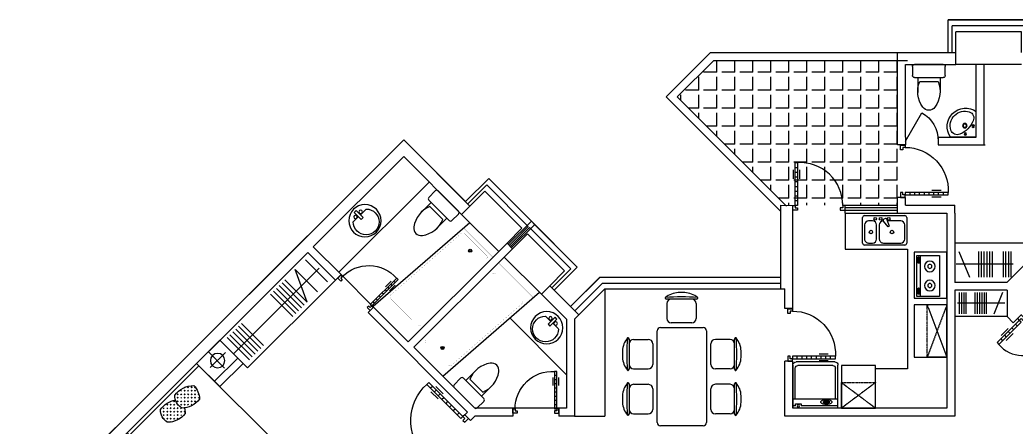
# Model space of a CAD drawing. Header units: millimetres. Extents: x 954 to 37968, y 451 to 18769.
# Drawn here: x 954 to 16152, y 10234 to 16453 of the extents above; entities that cross this region are included whole.
import ezdxf
from ezdxf.enums import TextEntityAlignment as Align

# ---------------------------------------------------------------- set-up
doc = ezdxf.new("R2010")
doc.units = ezdxf.units.MM
doc.linetypes.add('DASHED', pattern=[0.75, 0.5, -0.25])
doc.linetypes.add('HIDDEN', pattern=[0.375, 0.25, -0.125])
for name, color, linetype in [('BL', 7, 'Continuous'), ('H', 13, 'Continuous'), ('J', 7, 'Continuous'), ('OA_FURNITURE', 7, 'Continuous'), ('TOILET', 7, 'Continuous'), ('TOTHER', 7, 'Continuous'), ('W', 2, 'Continuous'), ('WALL', 4, 'Continuous'), ('WC', 10, 'Continuous'), ('WINDOW_TEXT', 7, 'Continuous'), ('轮廓线', 240, 'Continuous')]:
    doc.layers.add(name, color=color, linetype=linetype)
doc.styles.add('CHINA', font='romant', dxfattribs={"width": 0.8, "height": 150, "bigfont": 'fs64f'})
doc.styles.add('DIM_FONT', font='SIMPLEX.shx', dxfattribs={"width": 0.8})
doc.styles.add('SIMPLEX', font='SIMPLEX.SHX')
doc.styles.get("Standard").update_dxf_attribs({"font": 'arial.ttf'})

# ---------------------------------------------------------------- blocks, each defined once
blk = doc.blocks.new('M_A24LXR')
for p, q in [((-0.455, 0.071), (-0.455, 0.888)), ((-0.455, 0.888), (-0.41, 0.888)), ((-0.41, 0.888), (-0.41, 0.071)), ((-0.494, 0.753), (-0.494, 0.578)), ((-0.455, 0.797), (-0.41, 0.797)), ((-0.455, 0.707), (-0.41, 0.707)), ((-0.371, 0.753), (-0.371, 0.578)), ((-0.455, 0.616), (-0.41, 0.616)), ((-0.455, 0.525), (-0.41, 0.525)), ((-0.455, 0.434), (-0.41, 0.434)), ((-0.455, 0.343), (-0.41, 0.343)), ((-0.455, 0.253), (-0.41, 0.253)), ((-0.501, 0.071), (-0.455, 0.071)), ((-0.501, -0.02), (-0.501, 0.071)), ((-0.455, 0.162), (-0.41, 0.162)), ((-0.41, 0.071), (-0.455, 0.071)), ((-0.455, 0.071), (-0.455, 0.026)), ((-0.455, 0.026), (-0.41, 0.026)), ((-0.41, 0.026), (-0.41, -0.02)), ((0.453, 0.026), (0.407, 0.026)), ((0.407, 0.026), (0.407, -0.02)), ((0.498, 0.071), (0.453, 0.071)), ((0.453, 0.071), (0.453, 0.026)), ((0.498, -0.02), (0.498, 0.071)), ((-0.501, -0.02), (-0.501, -0.02)), ((-0.41, -0.02), (-0.501, -0.02)), ((0.407, -0.02), (0.498, -0.02)), ((0.498, -0.02), (0.498, -0.02))]:
    blk.add_line(p, q)
blk.add_arc((-0.364, 0.072), 0.817, 359.9115, 93.1848)
blk = doc.blocks.new('M_A21OEG')
for p, q in [((-0.467, 0), (-0.467, 0.4)), ((-0.467, 0), (-0.467, 0.4)), ((-0.467, 0.4), (-0.433, 0.4)), ((-0.467, 0), (-0.467, 0.4)), ((-0.433, 0.4), (-0.433, 0)), ((-0.433, 0.4), (-0.433, 0)), ((0.433, 0.4), (0.433, 0)), ((0.467, 0.4), (0.433, 0.4)), ((0.467, 0), (0.467, 0.4)), ((-0.495, 0.3), (-0.495, 0.172)), ((-0.467, 0.333), (-0.433, 0.333)), ((-0.467, 0.267), (-0.433, 0.267)), ((-0.405, 0.3), (-0.405, 0.172)), ((0.405, 0.3), (0.405, 0.172)), ((0.467, 0.333), (0.433, 0.333)), ((0.467, 0.267), (0.433, 0.267)), ((0.495, 0.3), (0.495, 0.172)), ((-0.467, 0.2), (-0.433, 0.2)), ((-0.467, 0.133), (-0.433, 0.133)), ((0.467, 0.2), (0.433, 0.2)), ((0.467, 0.133), (0.433, 0.133)), ((-0.5, 0), (-0.467, 0)), ((-0.5, -0.067), (-0.5, 0)), ((-0.5, -0.067), (-0.5, 0)), ((-0.467, 0.067), (-0.433, 0.067)), ((-0.467, 0), (-0.467, -0.033)), ((-0.433, 0), (-0.467, 0)), ((-0.433, 0), (-0.467, 0)), ((-0.467, 0), (-0.467, -0.033)), ((-0.433, 0), (-0.467, 0)), ((0.467, 0.067), (0.433, 0.067)), ((0.433, 0), (0.467, 0)), ((0.467, 0), (0.467, -0.033)), ((0.5, 0), (0.467, 0)), ((0.5, -0.067), (0.5, 0)), ((-0.433, -0.067), (-0.5, -0.067)), ((-0.467, -0.033), (-0.433, -0.033)), ((-0.433, -0.033), (-0.433, -0.067)), ((0.467, -0.033), (0.433, -0.033)), ((0.433, -0.033), (0.433, -0.067)), ((0.433, -0.067), (0.5, -0.067))]:
    blk.add_line(p, q)
for centre, start, end in [((-0.4, 0.001), 359.8007, 94.7805), ((0.4, 0.001), 85.2195, 180.1993)]:
    blk.add_arc(centre, 0.4, start, end)
blk = doc.blocks.new('M_E24TTP')
at = {"layer": 'TOILET', "color": 7}
for p, q in [((-170, 200), (-170, 430)), ((170, 200), (170, 430)), ((-250, 30), (-250, 170)), ((-220, 200), (220, 200)), ((-140, 260), (140, 260)), ((250, 170), (250, 30)), ((220, 0), (-220, 0))]:
    blk.add_line(p, q, dxfattribs=at)
for centre, radius, start, end in [((227, 413), 398, 143.3619, 202.5495), ((0, 590), 110, 33.4509, 146.5491), ((-227, 413), 398, 337.4505, 36.6381), ((-220, 170), 30, 90, 180), ((220, 170), 30, 0, 90), ((-220, 30), 30, 180, 270), ((220, 30), 30, 270, 0)]:
    blk.add_arc(centre, radius, start, end, dxfattribs=at)
at = {"style": 'DIM_FONT', "width": 0.8, "flags": 9}
for tag in ['XSIZE', 'YSIZE']:
    blk.add_attdef(tag, (0, 0), '', height=0.5, dxfattribs=at)
blk = doc.blocks.new('M_E33IEP')
at = {"linetype": 'Continuous'}
for p, q in [((44, -21), (44, 20)), ((44, 20), (194, 20)), ((135, 135), (135, 20)), ((194, 20), (194, -21)), ((194, -21), (44, -21)), ((135, -21), (135, -144))]:
    blk.add_line(p, q, dxfattribs=at)
for centre, radius in [((248, -5), 246), ((106, 56), 26.7), ((105, -55), 26.7)]:
    blk.add_circle(centre, radius, dxfattribs=at)
blk.add_arc((274, -5), 197, 225.2527, 134.7473, dxfattribs=at)
at = {"style": 'DIM_FONT', "width": 0.8, "flags": 9}
for tag in ['XSIZE', 'YSIZE']:
    blk.add_attdef(tag, (0, 0), '', height=0.5, dxfattribs=at)
at = {"linetype": 'Continuous', "style": 'CHINA', "width": 0.8, "flags": 9}
for tag in ['XSIZE', 'YSIZE']:
    blk.add_attdef(tag, (2, -251), '', height=150, dxfattribs=at)
blk = doc.blocks.new('M_E5')
at = {"const_width": 1.5}
for points in [[(-850, 750), (-850, 0)], [(850, 630), (-850, 750)], [(-700, 655), (-700, 90)], [(765, 599), (-655, 695)], [(850, 0), (850, 630)], [(800, 90), (800, 559)], [(-850, 0), (850, 0)], [(-660, 50), (760, 50)]]:
    blk.add_lwpolyline(points, dxfattribs=at)
for points in [[(-655, 695, 0.447903), (-700, 655, 0.447903)], [(800, 559, 0.381308), (765, 599, 0.381308)], [(-700, 90, 0.414214), (-660, 50, 0.414214)], [(760, 50, 0.414214), (800, 90, 0.414214)]]:
    blk.add_lwpolyline(points, format="xyb", dxfattribs=at)
for radius in [24, 15]:
    blk.add_circle((674, 316), radius)
at = {"width": 0.8, "flags": 9}
for tag in ['XSIZE', 'YSIZE']:
    blk.add_attdef(tag, (0, 0), '', height=0.5, dxfattribs=at)
blk = doc.blocks.new('80216061034108')
for p, q in [((262, 90), (2161, 1989)), ((299, 0), (2225, 1926)), ((336, -90), (2288, 1862)), ((-299, 90), (262, 90)), ((-299, 0), (299, 0)), ((-299, -90), (336, -90))]:
    blk.add_line(p, q)
at = {"style": 'SIMPLEX', "flags": 9}
blk.add_attdef('A', text='', height=1, dxfattribs=at).set_placement((0, 0), align=Align.MIDDLE)
blk = doc.blocks.new('_B0MWI')
for p, q in [((-0.62, 3.278), (0.62, 3.278)), ((-0.62, 0.5), (-0.62, 3.278)), ((0.62, 0.5), (0.62, 3.278)), ((-0.56, 2.778), (0.56, 2.778)), ((-0.56, 0.5), (-0.56, 2.778)), ((0.56, 0.5), (0.56, 2.778)), ((-0.5, 2.278), (0.5, 2.278)), ((-0.5, 0.5), (-0.5, 2.278)), ((0.5, 0.5), (0.5, 2.278)), ((-0.5, -0.5), (0.5, -0.5))]:
    blk.add_line(p, q)
blk = doc.blocks.new('_DBLK')
blk.add_line((-0.5, 0), (0, -0.866))
blk.add_arc((-0.5, 0), 1, 300, 0)
at = {"style": 'SIMPLEX', "flags": 9}
blk.add_attdef('A', text='', height=1, dxfattribs=at).set_placement((0, 1.5), align=Align.MIDDLE)
blk = doc.blocks.new('_WBLK')
for p, q in [((-0.5, 0.5), (0.5, 0.5)), ((0.5, 0.167), (-0.5, 0.167)), ((0.5, -0.167), (-0.5, -0.167)), ((-0.5, -0.5), (0.5, -0.5))]:
    blk.add_line(p, q)
at = {"layer": 'WINDOW_TEXT', "style": 'SIMPLEX', "flags": 9}
blk.add_attdef('A', text='', height=1, dxfattribs=at).set_placement((0, 1.5), align=Align.MIDDLE)
blk = doc.blocks.new('M_E12')
at = {"color": 7}
for q in [(0, -393), (392, 0)]:
    blk.add_line((0, 0), q, dxfattribs=at)
for centre, radius in [((48, -168), 19), ((175, -175), 34.6), ((168, -48), 19), ((175, -175), 26.5), ((168, -48), 10), ((48, -168), 10)]:
    blk.add_circle(centre, radius, dxfattribs=at)
for centre, radius, start, end in [((161, -163), 282, 235.0241, 35.2347), ((418, -420), 410, 114.3843, 155.6157), ((174, -176), 222, 251.5651, 18.4349), ((290, -138), 100, 18.4349, 114.3843), ((136, -292), 100, 155.6157, 251.5651)]:
    blk.add_arc(centre, radius, start, end, dxfattribs=at)
at = {"width": 0.8, "flags": 9}
for tag in ['XSIZE', 'YSIZE']:
    blk.add_attdef(tag, (0, 0), '', height=0.5, dxfattribs=at)
blk = doc.blocks.new('*X26')
at = {"color": 0}
for p, q in [((287375, 3850), (287375, 4026)), ((287650, 3850), (287650, 4026)), ((287925, 3850), (287925, 4026)), ((288200, 3850), (288200, 4026)), ((288475, 3850), (288475, 4026)), ((288750, 3850), (288750, 4026)), ((289025, 3850), (289025, 4026)), ((289300, 3850), (289300, 4026)), ((289575, 3850), (289575, 4026)), ((289850, 3850), (289850, 4026)), ((290125, 3850), (290125, 4026)), ((287375, 3850), (287575, 3850)), ((287650, 3850), (287850, 3850)), ((287925, 3850), (288125, 3850)), ((288200, 3850), (288400, 3850)), ((288475, 3850), (288675, 3850)), ((288750, 3850), (288950, 3850)), ((289025, 3850), (289225, 3850)), ((289300, 3850), (289500, 3850)), ((289575, 3850), (289775, 3850)), ((289850, 3850), (290050, 3850)), ((290125, 3850), (290325, 3850)), ((287375, 3575), (287375, 3775)), ((287650, 3575), (287650, 3775)), ((287925, 3575), (287925, 3775)), ((288200, 3575), (288200, 3775)), ((288475, 3575), (288475, 3775)), ((288750, 3575), (288750, 3775)), ((289025, 3575), (289025, 3775)), ((289300, 3575), (289300, 3775)), ((289575, 3575), (289575, 3775)), ((289850, 3575), (289850, 3775)), ((290125, 3575), (290125, 3775)), ((290400, 3575), (290400, 3775)), ((287375, 3575), (287575, 3575)), ((287375, 3300), (287375, 3500)), ((287650, 3575), (287850, 3575)), ((287650, 3300), (287650, 3500)), ((287925, 3575), (288125, 3575)), ((287925, 3300), (287925, 3500)), ((288200, 3575), (288400, 3575)), ((288200, 3300), (288200, 3500)), ((288475, 3575), (288675, 3575)), ((288475, 3300), (288475, 3500)), ((288750, 3575), (288950, 3575)), ((288750, 3300), (288750, 3500)), ((289025, 3575), (289225, 3575)), ((289025, 3300), (289025, 3500)), ((289300, 3575), (289500, 3575)), ((289300, 3300), (289300, 3500)), ((289575, 3575), (289775, 3575)), ((289575, 3300), (289575, 3500)), ((289850, 3575), (290050, 3575)), ((289850, 3300), (289850, 3500)), ((290125, 3575), (290325, 3575)), ((290125, 3300), (290125, 3500)), ((290400, 3575), (290600, 3575)), ((290400, 3300), (290400, 3500)), ((290675, 3418), (290675, 3500)), ((287375, 3300), (287575, 3300)), ((287375, 3025), (287375, 3225)), ((287650, 3300), (287850, 3300)), ((287650, 3025), (287650, 3225)), ((287925, 3300), (288125, 3300)), ((287925, 3025), (287925, 3225)), ((288200, 3300), (288400, 3300)), ((288200, 3025), (288200, 3225)), ((288475, 3300), (288675, 3300)), ((288475, 3025), (288475, 3225)), ((288750, 3300), (288950, 3300)), ((288750, 3025), (288750, 3225)), ((289025, 3300), (289225, 3300)), ((289025, 3025), (289025, 3225)), ((289300, 3300), (289500, 3300)), ((289300, 3025), (289300, 3225)), ((289575, 3300), (289775, 3300)), ((289575, 3025), (289575, 3225)), ((289850, 3300), (290050, 3300)), ((289850, 3025), (289850, 3225)), ((290125, 3300), (290325, 3300)), ((290125, 3025), (290125, 3225)), ((290400, 3300), (290557, 3300)), ((290400, 3143), (290400, 3225)), ((287375, 3025), (287575, 3025)), ((287375, 2750), (287375, 2950)), ((287650, 3025), (287850, 3025)), ((287650, 2750), (287650, 2950)), ((287925, 3025), (288125, 3025)), ((287925, 2750), (287925, 2950)), ((288200, 3025), (288400, 3025)), ((288200, 2750), (288200, 2950)), ((288475, 3025), (288675, 3025)), ((288475, 2750), (288475, 2950)), ((288750, 3025), (288950, 3025)), ((288750, 2750), (288750, 2950)), ((289025, 3025), (289225, 3025)), ((289025, 2750), (289025, 2950)), ((289300, 3025), (289500, 3025)), ((289300, 2750), (289300, 2950)), ((289575, 3025), (289775, 3025)), ((289575, 2750), (289575, 2950)), ((289850, 3025), (290050, 3025)), ((289850, 2750), (289850, 2950)), ((290125, 3025), (290282, 3025)), ((290125, 2868), (290125, 2950)), ((287375, 2750), (287575, 2750)), ((287650, 2750), (287850, 2750)), ((287925, 2750), (288125, 2750)), ((288200, 2750), (288400, 2750)), ((288475, 2750), (288675, 2750)), ((288750, 2750), (288950, 2750)), ((289025, 2750), (289225, 2750)), ((289300, 2750), (289500, 2750)), ((289575, 2750), (289775, 2750)), ((289850, 2750), (290007, 2750)), ((287375, 2475), (287375, 2675)), ((287650, 2475), (287650, 2675)), ((287925, 2475), (287925, 2675)), ((288200, 2475), (288200, 2675)), ((288475, 2475), (288475, 2675)), ((288750, 2475), (288750, 2675)), ((289025, 2475), (289025, 2675)), ((289300, 2475), (289300, 2675)), ((289575, 2475), (289575, 2675)), ((289850, 2593), (289850, 2675)), ((287375, 2475), (287575, 2475)), ((287650, 2475), (287850, 2475)), ((287925, 2475), (288125, 2475)), ((288200, 2475), (288400, 2475)), ((288475, 2475), (288675, 2475)), ((288750, 2475), (288950, 2475)), ((289025, 2475), (289225, 2475)), ((289300, 2475), (289500, 2475)), ((289575, 2475), (289732, 2475)), ((287375, 2200), (287375, 2400)), ((287650, 2200), (287650, 2400)), ((287925, 2200), (287925, 2400)), ((288200, 2200), (288200, 2400)), ((288475, 2200), (288475, 2400)), ((288750, 2200), (288750, 2400)), ((289025, 2200), (289025, 2400)), ((289300, 2200), (289300, 2400)), ((289575, 2318), (289575, 2400)), ((287375, 2200), (287575, 2200)), ((287650, 2200), (287850, 2200)), ((287925, 2200), (288125, 2200)), ((288200, 2200), (288400, 2200)), ((288475, 2200), (288675, 2200)), ((288750, 2200), (288950, 2200)), ((289025, 2200), (289225, 2200)), ((289300, 2200), (289457, 2200)), ((287375, 1925), (287375, 2125)), ((287650, 1925), (287650, 2125)), ((287925, 1925), (287925, 2125)), ((288200, 1925), (288200, 2125)), ((288475, 1925), (288475, 2125)), ((288750, 1925), (288750, 2125)), ((289025, 1925), (289025, 2125)), ((289300, 2043), (289300, 2125)), ((287375, 1925), (287575, 1925)), ((287375, 1816), (287375, 1850)), ((287650, 1925), (287850, 1925)), ((287650, 1816), (287650, 1850)), ((287925, 1925), (288125, 1925)), ((287925, 1816), (287925, 1850)), ((288200, 1925), (288400, 1925)), ((288200, 1816), (288200, 1850)), ((288475, 1925), (288675, 1925)), ((288475, 1816), (288475, 1850)), ((288750, 1925), (288950, 1925)), ((288750, 1816), (288750, 1850)), ((289025, 1925), (289182, 1925)), ((289025, 1816), (289025, 1850))]:
    blk.add_line(p, q, dxfattribs=at)
blk = doc.blocks.new('M_E25ESP')
at = {"color": 0, "linetype": 'ByBlock'}
for p, q in [((0, -307), (0, 307)), ((31, 338), (419, 338)), ((358, 307), (143, 307)), ((450, 307), (450, -307)), ((82, 245), (82, 40)), ((419, -20), (419, 245)), ((48, 2), (57, -12)), ((59, 31), (163, 70)), ((173, 53), (87, -18)), ((163, 70), (173, 53)), ((143, -82), (358, -82)), ((358, -123), (143, -123)), ((82, -184), (82, -245)), ((419, -245), (419, -184)), ((419, -338), (31, -338)), ((143, -307), (358, -307))]:
    blk.add_line(p, q, dxfattribs=at)
for centre, radius in [((51, 61), 20.5), ((251, 112), 25.6), ((51, -61), 20.5), ((51, -143), 20.5), ((251, -210), 25.6)]:
    blk.add_circle(centre, radius, dxfattribs=at)
for centre, radius, start, end in [((31, 307), 30.7, 90, 180), ((143, 245), 61.4, 90, 180), ((358, 245), 61.4, 0, 90), ((419, 307), 30.7, 0, 90), ((66, 12), 20.5, 110.5377, 210), ((74, -2), 20.5, 210, 309.4623), ((143, -20), 61.4, 180, 270), ((143, -184), 61.4, 90, 180), ((358, -20), 61.4, 270, 0), ((358, -184), 61.4, 0, 90), ((143, -245), 61.4, 180, 270), ((358, -245), 61.4, 270, 0), ((31, -307), 30.7, 180, 270), ((419, -307), 30.7, 270, 0)]:
    blk.add_arc(centre, radius, start, end, dxfattribs=at)
at = {"style": 'DIM_FONT', "width": 0.8, "flags": 9}
for tag in ['XSIZE', 'YSIZE']:
    blk.add_attdef(tag, (0, 0), '', height=0.5, dxfattribs=at)
blk = doc.blocks.new('M_E19')
for p, q in [((-323, -113), (-323, -456)), ((299, -113), (-323, -113)), ((299, -456), (299, -113)), ((-323, -400), (299, -400)), ((-323, -456), (299, -456)), ((-291, -422), (-291, -434)), ((-216, -432), (-280, -432)), ((-280, -432), (-280, -448)), ((-280, -448), (-216, -448)), ((-216, -448), (-216, -432)), ((-199, -423), (-199, -434)), ((182, -422), (182, -434)), ((193, -432), (193, -448)), ((257, -432), (193, -432)), ((193, -448), (257, -448)), ((257, -448), (257, -432)), ((274, -423), (274, -434))]:
    blk.add_line(p, q)
for points in [[(-199, -423, 0.259034), (-201, -420, 0.076276), (-213, -415, 0.036515), (-226, -412, 0.026615), (-245, -411, 0.026615), (-264, -412, 0.036515), (-277, -415, 0.076276), (-289, -420, 0.259034), (-291, -423, 0.078462), (-291, -424, 0.056762)], [(-199, -434, 0.259034), (-201, -430, 0.076276), (-213, -425, 0.036515), (-226, -423, 0.026615), (-245, -422, 0.026615), (-264, -423, 0.036515), (-277, -425, 0.076276), (-289, -430, 0.259034), (-291, -434, 0.259034), (-289, -437, 0.056762), (-280, -441, 0.036515)], [(-216, -443, 0.008736), (-213, -442, 0.076276), (-201, -437, 0.259034), (-199, -434, 0.259034)], [(274, -423, 0.259034), (272, -420, 0.076276), (260, -415, 0.036515), (247, -412, 0.026615), (228, -411, 0.026615), (209, -412, 0.036515), (196, -415, 0.076276), (184, -420, 0.259034), (182, -423, 0.078462), (182, -424, 0.056762)], [(274, -434, 0.259034), (272, -430, 0.076276), (260, -425, 0.036515), (247, -423, 0.026615), (228, -422, 0.026615), (209, -423, 0.036515), (196, -425, 0.076276), (184, -430, 0.259034), (182, -434, 0.259034), (184, -437, 0.056762), (193, -441, 0.036515)], [(257, -443, 0.008736), (260, -442, 0.076276), (272, -437, 0.259034), (274, -434, 0.259034)]]:
    blk.add_lwpolyline(points, format="xyb")
at = {"layer": 'TOTHER', "linetype": 'Continuous'}
for p, q in [((-350, 0), (350, 0)), ((-350, -500), (-350, 0)), ((350, 0), (350, -500)), ((350, -500), (-350, -500))]:
    blk.add_line(p, q, dxfattribs=at)
for centre, radius in [((-158, -259), 82.5), ((-158, -259), 31.6), ((134, -259), 82.5), ((134, -259), 31.6)]:
    blk.add_circle(centre, radius, dxfattribs=at)
at = {"width": 0.8, "flags": 9}
for tag in ['XSIZE', 'YSIZE']:
    blk.add_attdef(tag, (0, 0), '', height=0.5, dxfattribs=at)
blk = doc.blocks.new('M_E22')
at = {"layer": 'TOTHER', "linetype": 'HIDDEN'}
blk.add_line((-400, 0), (-400, -300), dxfattribs=at)
at = {"layer": 'TOTHER', "linetype": 'DASHED'}
for p, q in [((400, -300), (-400, 0)), ((400, 0), (-400, -300)), ((-400, -300), (400, -300))]:
    blk.add_line(p, q, dxfattribs=at)
at = {"layer": 'TOTHER', "linetype": 'Continuous'}
blk.add_lwpolyline([(-400, 0), (400, 0), (400, -500), (-400, -500)], close=True, dxfattribs=at)
at = {"width": 0.8, "flags": 9}
for tag in ['XSIZE', 'YSIZE']:
    blk.add_attdef(tag, (0, 0), '', height=0.5, dxfattribs=at)
blk = doc.blocks.new('M_E18')
at = {"layer": 'TOTHER', "linetype": 'DASHED'}
for p, q in [((200, -300), (-200, 0)), ((200, 0), (-200, -300)), ((-200, -300), (200, -300))]:
    blk.add_line(p, q, dxfattribs=at)
at = {"layer": 'TOTHER', "linetype": 'HIDDEN'}
blk.add_line((-200, 0), (-200, -300), dxfattribs=at)
at = {"layer": 'TOTHER', "linetype": 'Continuous'}
blk.add_lwpolyline([(-200, 0), (200, 0), (200, -500), (-200, -500)], close=True, dxfattribs=at)
at = {"width": 0.8, "flags": 9}
for tag in ['XSIZE', 'YSIZE']:
    blk.add_attdef(tag, (0, 0), '', height=0.5, dxfattribs=at)
blk = doc.blocks.new('M_E20')
for p, q in [((345, 0), (-345, 0)), ((-302, -36), (-345, -36)), ((-307, -144), (-307, -611)), ((-302, -35), (-302, -66)), ((-302, -66), (-219, -66)), ((-219, -66), (-219, -35)), ((345, -36), (-219, -36)), ((123, -87), (123, -99)), ((133, -96), (133, -113)), ((198, -96), (133, -96)), ((133, -113), (198, -113)), ((198, -113), (198, -96)), ((215, -88), (215, -99)), ((307, -144), (307, -611)), ((267, -651), (-267, -651))]:
    blk.add_line(p, q)
blk.add_lwpolyline([(83, -94, 0.185158), (88, -107, 0.102042), (108, -122, 0.060862), (133, -130, 0.047173), (166, -133, 0.047173), (200, -130, 0.060862), (225, -122, 0.102042), (245, -107, 0.185158), (250, -94, 0.185158), (245, -82, 0.102042), (225, -67, 0.060862), (200, -59, 0.047173), (166, -56, 0.047173), (133, -59, 0.060862), (108, -67, 0.102042), (88, -82, 0.185158)], format="xyb", close=True)
for points in [[(215, -88, 0.259034), (213, -85, 0.076276), (201, -80, 0.036515), (188, -77, 0.026615), (169, -76, 0.026615), (150, -77, 0.036515), (137, -80, 0.076276), (125, -85, 0.259034), (123, -88, 0.078462), (123, -89, 0.056762)], [(215, -99, 0.259034), (213, -95, 0.076276), (201, -90, 0.036515), (188, -88, 0.026615), (169, -87, 0.026615), (150, -88, 0.036515), (137, -90, 0.076276), (125, -95, 0.259034), (123, -99, 0.259034), (125, -102, 0.056762), (133, -106, 0.036515)], [(198, -108, 0.008736), (201, -107, 0.076276), (213, -102, 0.259034), (215, -99, 0.259034)]]:
    blk.add_lwpolyline(points, format="xyb")
blk.add_circle((-259, -35), 17.5)
for centre, start, end in [((-267, -611), 180, 270), ((267, -611), 270, 0)]:
    blk.add_arc(centre, 40, start, end)
at = {"layer": 'TOTHER', "linetype": 'Continuous'}
for p, q in [((-345, -656), (-345, 0)), ((345, 0), (345, -656)), ((-345, -145), (345, -145)), ((295, -706), (-295, -706))]:
    blk.add_line(p, q, dxfattribs=at)
for centre, start, end in [((-295, -656), 180, 270), ((295, -656), 270, 0)]:
    blk.add_arc(centre, 50, start, end, dxfattribs=at)
at = {"width": 0.8, "flags": 9}
for tag in ['XSIZE', 'YSIZE']:
    blk.add_attdef(tag, (0, 0), '', height=0.5, dxfattribs=at)
blk = doc.blocks.new('*X15')
at = {"color": 0}
for p, q in [((284888, 2288), (284906, 2288)), ((284897, 2278), (284897, 2297)), ((284933, 2325), (284944, 2325)), ((284934, 2316), (284934, 2326)), ((284962, 2288), (284981, 2288)), ((284972, 2278), (284972, 2297)), ((285000, 2325), (285019, 2325)), ((285009, 2316), (285009, 2334)), ((285038, 2288), (285056, 2288)), ((285047, 2278), (285047, 2297)), ((285075, 2325), (285094, 2325)), ((285084, 2316), (285084, 2334)), ((285112, 2288), (285131, 2288)), ((285122, 2278), (285122, 2297)), ((285188, 2288), (285206, 2288)), ((285197, 2278), (285197, 2297)), ((285234, 2316), (285234, 2323)), ((285240, 2325), (285244, 2325)), ((285262, 2288), (285281, 2288)), ((285272, 2278), (285272, 2297)), ((285300, 2325), (285319, 2325)), ((285309, 2316), (285309, 2334)), ((285338, 2288), (285356, 2288)), ((285347, 2278), (285347, 2297)), ((285375, 2325), (285394, 2325)), ((285384, 2316), (285384, 2334)), ((285412, 2288), (285431, 2288)), ((285422, 2278), (285422, 2297)), ((285450, 2325), (285452, 2325)), ((285459, 2316), (285459, 2316)), ((284817, 2212), (284831, 2212)), ((284822, 2203), (284822, 2222)), ((284850, 2250), (284869, 2250)), ((284850, 2175), (284869, 2175)), ((284859, 2241), (284859, 2259)), ((284859, 2166), (284859, 2184)), ((284888, 2212), (284906, 2212)), ((284888, 2138), (284906, 2138)), ((284897, 2203), (284897, 2222)), ((284897, 2128), (284897, 2147)), ((284925, 2250), (284944, 2250)), ((284925, 2175), (284944, 2175)), ((284934, 2241), (284934, 2259)), ((284934, 2166), (284934, 2184)), ((284962, 2212), (284981, 2212)), ((284962, 2138), (284981, 2138)), ((284972, 2203), (284972, 2222)), ((284972, 2128), (284972, 2147)), ((285000, 2250), (285019, 2250)), ((285000, 2175), (285019, 2175)), ((285009, 2241), (285009, 2259)), ((285009, 2166), (285009, 2184)), ((285038, 2212), (285056, 2212)), ((285038, 2138), (285056, 2138)), ((285047, 2203), (285047, 2222)), ((285047, 2128), (285047, 2147)), ((285075, 2250), (285094, 2250)), ((285075, 2175), (285094, 2175)), ((285084, 2241), (285084, 2259)), ((285084, 2166), (285084, 2184)), ((285112, 2212), (285131, 2212)), ((285112, 2138), (285131, 2138)), ((285122, 2203), (285122, 2222)), ((285122, 2128), (285122, 2147)), ((285150, 2250), (285169, 2250)), ((285150, 2175), (285169, 2175)), ((285159, 2241), (285159, 2259)), ((285159, 2166), (285159, 2184)), ((285188, 2212), (285206, 2212)), ((285188, 2138), (285206, 2138)), ((285197, 2203), (285197, 2222)), ((285197, 2128), (285197, 2147)), ((285225, 2250), (285244, 2250)), ((285225, 2175), (285244, 2175)), ((285234, 2241), (285234, 2259)), ((285234, 2166), (285234, 2184)), ((285262, 2212), (285281, 2212)), ((285262, 2138), (285281, 2138)), ((285272, 2203), (285272, 2222)), ((285272, 2128), (285272, 2147)), ((285300, 2250), (285319, 2250)), ((285300, 2175), (285319, 2175)), ((285309, 2241), (285309, 2259)), ((285309, 2166), (285309, 2184)), ((285338, 2212), (285356, 2212)), ((285338, 2138), (285356, 2138)), ((285347, 2203), (285347, 2222)), ((285347, 2128), (285347, 2147)), ((285375, 2250), (285394, 2250)), ((285375, 2175), (285394, 2175)), ((285384, 2241), (285384, 2259)), ((285384, 2166), (285384, 2184)), ((285412, 2212), (285431, 2212)), ((285412, 2138), (285431, 2138)), ((285422, 2203), (285422, 2222)), ((285422, 2128), (285422, 2147)), ((285450, 2250), (285469, 2250)), ((285450, 2175), (285469, 2175)), ((285459, 2241), (285459, 2259)), ((285459, 2166), (285459, 2184)), ((285488, 2212), (285500, 2212)), ((285488, 2138), (285497, 2138)), ((285497, 2203), (285497, 2222)), ((285497, 2138), (285497, 2147)), ((284856, 2100), (284869, 2100)), ((284859, 2094), (284859, 2109)), ((284888, 2062), (284906, 2062)), ((284897, 2053), (284897, 2072)), ((284925, 2100), (284944, 2100)), ((284934, 2091), (284934, 2109)), ((284962, 2062), (284981, 2062)), ((284972, 2053), (284972, 2072)), ((285000, 2100), (285019, 2100)), ((285009, 2091), (285009, 2109)), ((285038, 2062), (285056, 2062)), ((285047, 2053), (285047, 2072)), ((285075, 2100), (285094, 2100)), ((285084, 2091), (285084, 2109)), ((285150, 2100), (285151, 2100)), ((285159, 2106), (285159, 2109)), ((285163, 2100), (285169, 2100)), ((285188, 2062), (285206, 2062)), ((285197, 2053), (285197, 2072)), ((285225, 2100), (285244, 2100)), ((285234, 2091), (285234, 2109)), ((285262, 2062), (285281, 2062)), ((285272, 2053), (285272, 2072)), ((285300, 2100), (285319, 2100)), ((285309, 2091), (285309, 2109)), ((285338, 2062), (285356, 2062)), ((285347, 2053), (285347, 2072)), ((285375, 2100), (285394, 2100)), ((285384, 2091), (285384, 2109)), ((285450, 2100), (285458, 2100)), ((285459, 2101), (285459, 2109))]:
    blk.add_line(p, q, dxfattribs=at)
blk = doc.blocks.new('_C2ZTH')
for p, q in [((-500, 750), (-500, 1250)), ((0, 1250), (-500, 1250)), ((-385, 750), (-385, 1250)), ((0, 750), (0, 1250)), ((-191, 1178), (-191, 849)), ((-353, 1001), (2, 1001)), ((0, 750), (-500, 750)), ((0, -750), (-500, -750)), ((-500, -750), (-500, -1250)), ((-385, -750), (-385, -1250)), ((0, -750), (0, -1250)), ((-191, -1178), (-191, -849)), ((-353, -1001), (2, -1001)), ((0, -1250), (-500, -1250))]:
    blk.add_line(p, q)
for centre in [(-196, 1006), (-196, -1006)]:
    blk.add_circle(centre, 110)
at = {"layer": 'J'}
for p, q in [((-2000, 750), (-2000, -750)), ((0, 750), (-2000, 750)), ((-1950, -750), (-1594, 750)), ((-1950, -750), (-1950, 750)), ((-50, 750), (-50, -750)), ((0, -750), (0, 750)), ((-2000, -750), (0, -750))]:
    blk.add_line(p, q, dxfattribs=at)
for centre, radius, start, end in [((-1023, 844), 578, 189.3238, 244.457), ((-194, 156), 326, 92.7966, 133.2149), ((-458, 228), 354, 350.3657, 45.5224), ((-468, -936), 1493, 122.587, 172.8499), ((-93, 341), 328, 170.9132, 225.9541), ((-270, 322), 222, 256.7256, 316.496), ((-93, 35), 328, 170.9132, 225.9541), ((-194, -151), 326, 118.3278, 133.2149), ((-458, -78), 354, 350.3657, 34.9896), ((-270, 15), 222, 256.7256, 316.496)]:
    blk.add_arc(centre, radius, start, end, dxfattribs=at)
at = {"layer": 'J', "rotation": 270}
blk.add_blockref('*X15', (-2455, 285295), dxfattribs=at)
at = {"style": 'DIM_FONT', "width": 0.8, "flags": 9}
for tag in ['XSIZE', 'YSIZE']:
    blk.add_attdef(tag, (0, 0), '', height=0.5, dxfattribs=at)

msp = doc.modelspace()

# ---------------------------------------------------------------- linework, layer by layer
at = {"layer": 'BL'}
for points in [[(12564.9, 13525.9), (10813.4, 15277.5), (11489.1, 15953.2), (14494.9, 15953.2)], [(12649.8, 13610.8), (10983.1, 15277.5), (11538.8, 15833.2), (14494.9, 15833.2)]]:
    msp.add_lwpolyline(points, dxfattribs=at)
at = {"layer": 'H'}
for p, q in [((6349.7, 12068.3), (5854.7, 12563.3)), ((4004.3, 11561.4), (4428.6, 11137.1)), ((9174.9, 10523.2), (8474.9, 10523.2))]:
    msp.add_line(p, q, dxfattribs=at)
at = {"layer": 'J'}
for p, q in [((16609.1, 13044.6), (15214.9, 13044.6)), ((5312.7, 12790.1), (5648.3, 12454.5)), ((15279.9, 12916.4), (15441, 12523.2)), ((15579.7, 12916.4), (15579.7, 12526.4)), ((15618.4, 12916.4), (15618.4, 12526.4)), ((15660.3, 12916.4), (15660.3, 12526.4)), ((15705.4, 12916.4), (15705.4, 12526.4)), ((15744.1, 12916.4), (15744.1, 12526.4)), ((15786, 12916.4), (15786, 12526.4)), ((15953.6, 12916.4), (15953.6, 12526.4)), ((15992.3, 12916.4), (15992.3, 12526.4)), ((16034.2, 12916.4), (16034.2, 12526.4)), ((16072.9, 12916.4), (16072.9, 12526.4)), ((5522, 12659.8), (4213.9, 11351.8)), ((5154.7, 12640), (5494.2, 12300.4)), ((5336.2, 12142.4), (5154.7, 12640)), ((15238, 12726.2), (16105.1, 12726.2)), ((4428.6, 11137.1), (5769.9, 12478.4)), ((4996.7, 12482), (5336.2, 12142.4)), ((4866.3, 12351.7), (5205.9, 12012.1)), ((4909.7, 12395.1), (5249.3, 12055.5)), ((4953.2, 12438.6), (5292.8, 12099)), ((9878.7, 12344.6), (9878.7, 10403.2)), ((4779.4, 12264.8), (5119, 11925.2)), ((4822.8, 12308.2), (5162.4, 11968.6)), ((15285.3, 12287.9), (15285.3, 11962.9)), ((15317.5, 12287.9), (15317.5, 11962.9)), ((15352.4, 12287.9), (15352.4, 11962.9)), ((15384.7, 12287.9), (15384.7, 11962.9)), ((15524.4, 12287.9), (15524.4, 11962.9)), ((15559.3, 12287.9), (15559.3, 11962.9)), ((15591.5, 12287.9), (15591.5, 11962.9)), ((15629.1, 12287.9), (15629.1, 11962.9)), ((15664.1, 12287.9), (15664.1, 11962.9)), ((15696.3, 12287.9), (15696.3, 11962.9)), ((15946.1, 12287.9), (15811.8, 11960.2)), ((15981, 12129.4), (15258.4, 12129.4)), ((16014.9, 11921.3), (15214.9, 11921.3)), ((4246.1, 11731.5), (4585.7, 11391.9)), ((4289.6, 11774.9), (4629.2, 11435.4)), ((4333, 11818.4), (4672.6, 11478.8)), ((4115.8, 11601.1), (4455.4, 11261.6)), ((4159.2, 11644.6), (4498.8, 11305)), ((4202.7, 11688), (4542.3, 11348.5)), ((9414.9, 10403.2), (9878.7, 10403.2))]:
    msp.add_line(p, q, dxfattribs=at)
at = {"layer": 'OA_FURNITURE', "color": 1}
for p, q in [((11277.3, 12187.7), (10817.3, 12187.7)), ((11096.9, 12287.7), (10997.8, 12287.7)), ((10822.3, 12120.2), (10822.3, 11895.2)), ((11272.3, 12120.2), (11272.3, 11895.2)), ((11204.8, 11827.7), (10889.8, 11827.7)), ((10247.8, 11579.4), (10247.8, 11119.4)), ((10315.3, 11574.4), (10540.3, 11574.4)), ((11788.8, 11574.4), (11563.8, 11574.4)), ((11856.3, 11119.4), (11856.3, 11579.4)), ((10147.8, 11398.9), (10147.8, 11299.8)), ((10607.8, 11506.9), (10607.8, 11191.9)), ((11496.3, 11191.9), (11496.3, 11506.9)), ((11956.3, 11299.8), (11956.3, 11398.9)), ((10315.3, 11124.4), (10540.3, 11124.4)), ((11788.8, 11124.4), (11563.8, 11124.4)), ((10247.8, 10892.5), (10247.8, 10432.5)), ((10315.3, 10887.5), (10540.3, 10887.5)), ((10607.8, 10820), (10607.8, 10505)), ((11496.3, 10505), (11496.3, 10820)), ((11788.8, 10887.5), (11563.8, 10887.5)), ((11856.3, 10432.5), (11856.3, 10892.5)), ((10147.8, 10712.1), (10147.8, 10613)), ((11956.3, 10613), (11956.3, 10712.1)), ((10315.3, 10437.5), (10540.3, 10437.5)), ((11788.8, 10437.5), (11563.8, 10437.5))]:
    msp.add_line(p, q, dxfattribs=at)
at = {"layer": 'OA_FURNITURE'}
for p, q in [((10677.1, 10306), (10677.1, 11706)), ((10727.1, 11756), (11377.1, 11756)), ((11427.1, 11706), (11427.1, 10306)), ((11377.1, 10256), (10727.1, 10256))]:
    msp.add_line(p, q, dxfattribs=at)
at = {"layer": 'OA_FURNITURE', "color": 1}
for centre, radius, start, end in [((10808.1, 12203.8), 10, 130.72654, 202.66999), ((10817.3, 12207.7), 20, 202.66999, 270), ((11007.5, 11972.3), 315.6, 91.76514, 130.72654), ((11047.3, 9509.9), 2712.7, 84.8023, 95.1977), ((10889.8, 12120.2), 67.5, 90, 180), ((11087.2, 11972.3), 315.6, 49.27346, 88.23486), ((11204.8, 12120.2), 67.5, 0, 90), ((11277.3, 12207.7), 20, 270, 337.33001), ((11286.6, 12203.8), 10, 337.33001, 49.27346), ((10889.8, 11895.2), 67.5, 180, 270), ((11204.8, 11895.2), 67.5, 270, 0), ((10463.2, 11389.2), 315.6, 139.27346, 178.23486), ((12925.6, 11349.4), 2712.7, 174.8023, 185.1977), ((10231.7, 11588.6), 10, 67.33001, 139.27346), ((10227.8, 11579.4), 20, 0, 67.33001), ((10315.3, 11506.9), 67.5, 90, 180), ((10540.3, 11506.9), 67.5, 0, 90), ((11563.8, 11506.9), 67.5, 90, 180), ((11788.8, 11506.9), 67.5, 0, 90), ((11876.3, 11579.4), 20, 112.66999, 180), ((11872.5, 11588.6), 10, 40.72654, 112.66999), ((11640.9, 11389.2), 315.6, 1.76514, 40.72654), ((9178.5, 11349.4), 2712.7, 354.8023, 5.1977), ((10463.2, 11309.5), 315.6, 181.76514, 220.72654), ((11640.9, 11309.5), 315.6, 319.27346, 358.23486), ((10231.7, 11110.1), 10, 220.72654, 292.66999), ((10227.8, 11119.4), 20, 292.66999, 0), ((10315.3, 11191.9), 67.5, 180, 270), ((10540.3, 11191.9), 67.5, 270, 0), ((11563.8, 11191.9), 67.5, 180, 270), ((11788.8, 11191.9), 67.5, 270, 0), ((11876.3, 11119.4), 20, 180, 247.33001), ((11872.5, 11110.1), 10, 247.33001, 319.27346), ((10463.2, 10702.4), 315.6, 139.27346, 178.23486), ((12925.6, 10662.5), 2712.7, 174.8023, 185.1977), ((10231.7, 10901.8), 10, 67.33001, 139.27346), ((10227.8, 10892.5), 20, 0, 67.33001), ((10315.3, 10820), 67.5, 90, 180), ((10540.3, 10820), 67.5, 0, 90), ((11563.8, 10820), 67.5, 90, 180), ((11788.8, 10820), 67.5, 0, 90), ((11876.3, 10892.5), 20, 112.66999, 180), ((11872.5, 10901.8), 10, 40.72654, 112.66999), ((9178.5, 10662.5), 2712.7, 354.8023, 5.1977), ((11640.9, 10702.4), 315.6, 1.76514, 40.72654), ((10463.2, 10622.7), 315.6, 181.76514, 220.72654), ((10315.3, 10505), 67.5, 180, 270), ((10540.3, 10505), 67.5, 270, 0), ((11563.8, 10505), 67.5, 180, 270), ((11788.8, 10505), 67.5, 270, 0), ((11640.9, 10622.7), 315.6, 319.27346, 358.23486), ((10231.7, 10423.3), 10, 220.72654, 292.66999), ((10227.8, 10432.5), 20, 292.66999, 0), ((11876.3, 10432.5), 20, 180, 247.33001), ((11872.5, 10423.3), 10, 247.33001, 319.27346)]:
    msp.add_arc(centre, radius, start, end, dxfattribs=at)
at = {"layer": 'OA_FURNITURE'}
for centre, start, end in [((10727.1, 11706), 90, 180), ((11377.1, 11706), 0, 90), ((10727.1, 10306), 180, 270), ((11377.1, 10306), 270, 0)]:
    msp.add_arc(centre, 50, start, end, dxfattribs=at)
at = {"layer": 'WALL'}
for p, q in [((14344.9, 14543.2), (14344.9, 15953.2)), ((14344.9, 15953.2), (15234.9, 15953.2)), ((15234.9, 15773.2), (15234.9, 15953.2)), ((14464.9, 15773.2), (15234.9, 15773.2)), ((14464.9, 14663.2), (14464.9, 15773.2)), ((15544.9, 14663.2), (15544.9, 15773.2)), ((15664.9, 14543.2), (15664.9, 15773.2)), ((954.5, 8766.1), (6809.3, 14621)), ((7820.5, 13609.8), (6809.3, 14621)), ((14464.9, 14663.2), (14464.9, 14543.2)), ((14964.9, 14663.2), (14964.9, 14543.2)), ((14964.9, 14663.2), (15544.9, 14663.2)), ((14464.9, 14543.2), (14344.9, 14543.2)), ((14964.9, 14543.2), (15678.9, 14543.2)), ((5430.5, 12987.6), (6809.3, 14366.4)), ((7693.2, 13482.5), (6809.3, 14366.4)), ((14464.9, 13743.2), (14344.9, 13743.2)), ((14344.9, 13623.2), (14344.9, 13743.2)), ((14464.9, 13623.2), (14464.9, 13743.2)), ((7693.2, 13482.5), (7820.5, 13609.8)), ((12564.9, 12344.6), (12564.9, 13623.2)), ((12564.9, 13623.2), (12744.4, 13620)), ((12744.9, 13503.2), (12744.9, 13623.2)), ((13544.9, 13503.2), (13544.9, 13623.2)), ((13544.9, 13503.2), (13544.9, 13623.2)), ((14344.9, 13503.2), (14344.9, 13623.2)), ((14344.9, 13623.2), (14344.9, 13623.2)), ((14464.9, 13623.2), (15214.9, 13623.2)), ((15214.9, 13503.2), (15214.9, 13623.2)), ((12744.9, 12344.6), (12744.9, 13503.2)), ((12744.9, 13503.2), (12744.9, 13503.2)), ((14344.9, 13503.2), (15094.9, 13503.2)), ((15094.9, 13503.2), (15094.9, 10523.2)), ((15214.9, 13503.2), (15214.9, 12444.6)), ((17004.9, 13440.5), (16009.1, 12444.6)), ((5854.7, 12563.3), (5430.5, 12987.6)), ((8258.9, 12916.8), (8386.2, 13044.1)), ((8343.8, 12832), (8471, 12959.3)), ((8471, 12959.3), (8386.2, 13044.1)), ((1209, 8766.1), (5345.6, 12902.7)), ((5769.9, 12478.4), (5345.6, 12902.7)), ((8258.9, 12916.8), (6880, 11538)), ((8343.8, 12832), (6964.9, 11453.1)), ((5854.7, 12563.3), (5769.9, 12478.4)), ((8909.4, 12266.3), (9036.7, 12393.6)), ((9482.2, 11948.1), (9036.7, 12393.6)), ((12564.9, 12344.6), (12624.9, 12344.6)), ((12624.9, 12043.2), (12624.9, 12344.6)), ((12744.9, 12043.2), (12744.9, 12344.6)), ((12744.9, 12344.6), (12744.9, 12344.6)), ((12744.9, 12043.2), (12744.9, 12344.6)), ((12744.9, 12344.6), (12744.9, 12344.6)), ((16009.1, 12444.6), (15214.9, 12444.6)), ((15214.9, 12324.6), (15214.9, 10403.2)), ((16014.9, 12324.6), (15214.9, 12324.6)), ((16014.9, 12324.6), (16014.9, 11921.3)), ((9294.9, 11880.8), (8909.4, 12266.3)), ((6349.7, 12068.3), (6264.9, 11983.5)), ((6880, 11538), (6349.7, 12068.3)), ((12744.9, 12043.2), (12624.9, 12043.2)), ((7785.1, 10463.2), (6264.9, 11983.5)), ((9294.9, 11880.8), (9294.9, 10523.2)), ((9414.9, 11880.8), (9482.2, 11948.1)), ((9414.9, 11880.8), (9414.9, 10403.2)), ((16108.4, 11827.9), (16014.9, 11921.3)), ((16108.4, 11827.9), (16235.7, 11955.2)), ((7894.8, 10523.2), (6964.9, 11453.1)), ((12744.9, 11243.2), (12624.9, 11243.2)), ((12624.9, 10403.2), (12624.9, 11243.2)), ((12744.9, 10523.2), (12744.9, 11243.2)), ((8474.9, 10523.2), (7894.8, 10523.2)), ((8474.9, 10523.2), (8474.9, 10403.2)), ((9294.9, 10523.2), (9174.9, 10523.2)), ((9174.9, 10523.2), (9174.9, 10403.2)), ((15094.9, 10523.2), (12744.9, 10523.2)), ((7785.1, 10463.2), (7742.3, 10420.4)), ((7742.3, 10420.4), (7827.2, 10335.5)), ((7894.8, 10403.2), (7827.2, 10335.5)), ((8474.9, 10403.2), (7894.8, 10403.2)), ((9414.9, 10403.2), (9174.9, 10403.2)), ((15214.9, 10403.2), (12624.9, 10403.2))]:
    msp.add_line(p, q, dxfattribs=at)
at = {"layer": 'WC'}
for p, q in [((5819.4, 12598.6), (7198.2, 13977.5)), ((7819.7, 13356.1), (6343.5, 12074.6)), ((14494.9, 12949.3), (14494.9, 11123.2)), ((7404.1, 11013.9), (8880.3, 12295.4)), ((9294.9, 11032.3), (8426.1, 11901.1)), ((14494.9, 11123.2), (14006.3, 11123.2))]:
    msp.add_line(p, q, dxfattribs=at)
msp.add_lwpolyline([(13544.9, 13503.2), (13544.9, 12949.3), (14494.9, 12949.3)], dxfattribs=at)
at = {"layer": '轮廓线'}
msp.add_lwpolyline([(954.5, 8766.1), (6809.3, 14621), (7752.6, 13677.7), (8106.2, 14031.2), (9458.2, 12679.3), (9104.6, 12325.7), (9354.9, 12075.4), (9804.1, 12524.6), (12564.9, 12524.6), (12564.9, 13525.9), (10813.4, 15277.5), (11489.1, 15953.2), (15114.9, 15953.2), (15114.9, 16453.2), (16354.9, 16453.2)], dxfattribs=at)

# ---------------------------------------------------------------- block references
at = {"layer": 'H', "xscale": -1}
msp.add_blockref('*X26', (301710.4, 11807), dxfattribs=at)
at = {"layer": 'J', "xscale": -1, "rotation": 315}
msp.add_blockref('_C2ZTH', (3120.4, 10677.5), dxfattribs=at)
at = {"layer": 'W', "xscale": -1000, "yscale": 180, "zscale": 1000}
msp.add_blockref('_B0MWI', (15734.9, 15863.2), dxfattribs=at)
at = {"layer": 'W'}
for name, p, xscale, yscale, zscale, rotation in [('_DBLK', (14714.9, 14603.2), -500, 500, 500, 180), ('M_A24LXR', (14404.9, 14143.2), 800, -800, 800, 90), ('M_A24LXR', (13144.9, 13563.2), -800, -800, 800, 180), ('_B0MWI', (8039.7, 13263.3), 800, 179.9999999999952, 800, 315), ('_WBLK', (13944.9, 13563.2), -800, 120, 800, 180), ('_B0MWI', (8690.2, 12612.8), 800, 179.9999999999542, 800, 315), ('M_A24LXR', (6059.8, 12273.4), 700, -700, 700, 135), ('M_A24LXR', (12684.9, 11643.2), 800, -800, 800, 90), ('M_A21OEG', (16596.3, 11467.3), 1200, 1200, 1200, 134.9999999999999), ('M_A24LXR', (7466.6, 10059.7), -900.0000000000002, 900, 900, 45), ('M_A24LXR', (8824.9, 10463.2), 700, -700, 700, 180)]:
    msp.add_blockref(name, p, dxfattribs=dict(at, xscale=xscale, yscale=yscale, zscale=zscale, rotation=rotation))
at = {"layer": 'W', "xscale": -1, "rotation": 225}
msp.add_blockref('80216061034108', (9630, 12223.2), dxfattribs=at)
at = {"layer": 'WC', "xscale": -1}
for name, p, rotation in [('M_E24TTP', (14821.4, 15773.2), 180), ('M_E12', (15544.9, 14663.2), 270), ('M_E33IEP', (6039, 13558.3), 135.000000000005), ('M_E19', (15094.9, 12554.3), 269.999999999999), ('M_E33IEP', (9163.1, 11930.3), 45), ('M_E22', (15094.9, 11700.9), 269.999999999999), ('M_E20', (13089.9, 10523.2), 180)]:
    msp.add_blockref(name, p, dxfattribs=dict(at, rotation=rotation))
at = {"layer": 'WC'}
for name, p, rotation in [('M_E24TTP', (7489.6, 13686.2), 134.999999999957), ('M_E25ESP', (14146.9, 13464.8), 269.9999999999988), ('M_E5', (7569.5, 12227.4), 45.00000000000902), ('M_E5', (7654.3, 12142.6), 225.0000000000046), ('M_E24TTP', (7734.2, 10683.8), 314.9999999999715)]:
    msp.add_blockref(name, p, dxfattribs=dict(at, rotation=rotation))
at = {"layer": 'WC', "xscale": -1.3, "yscale": 1.3, "zscale": 1.3, "rotation": 180}
msp.add_blockref('M_E18', (13746.3, 10523.2), dxfattribs=at)

doc.saveas('drawing.dxf')
